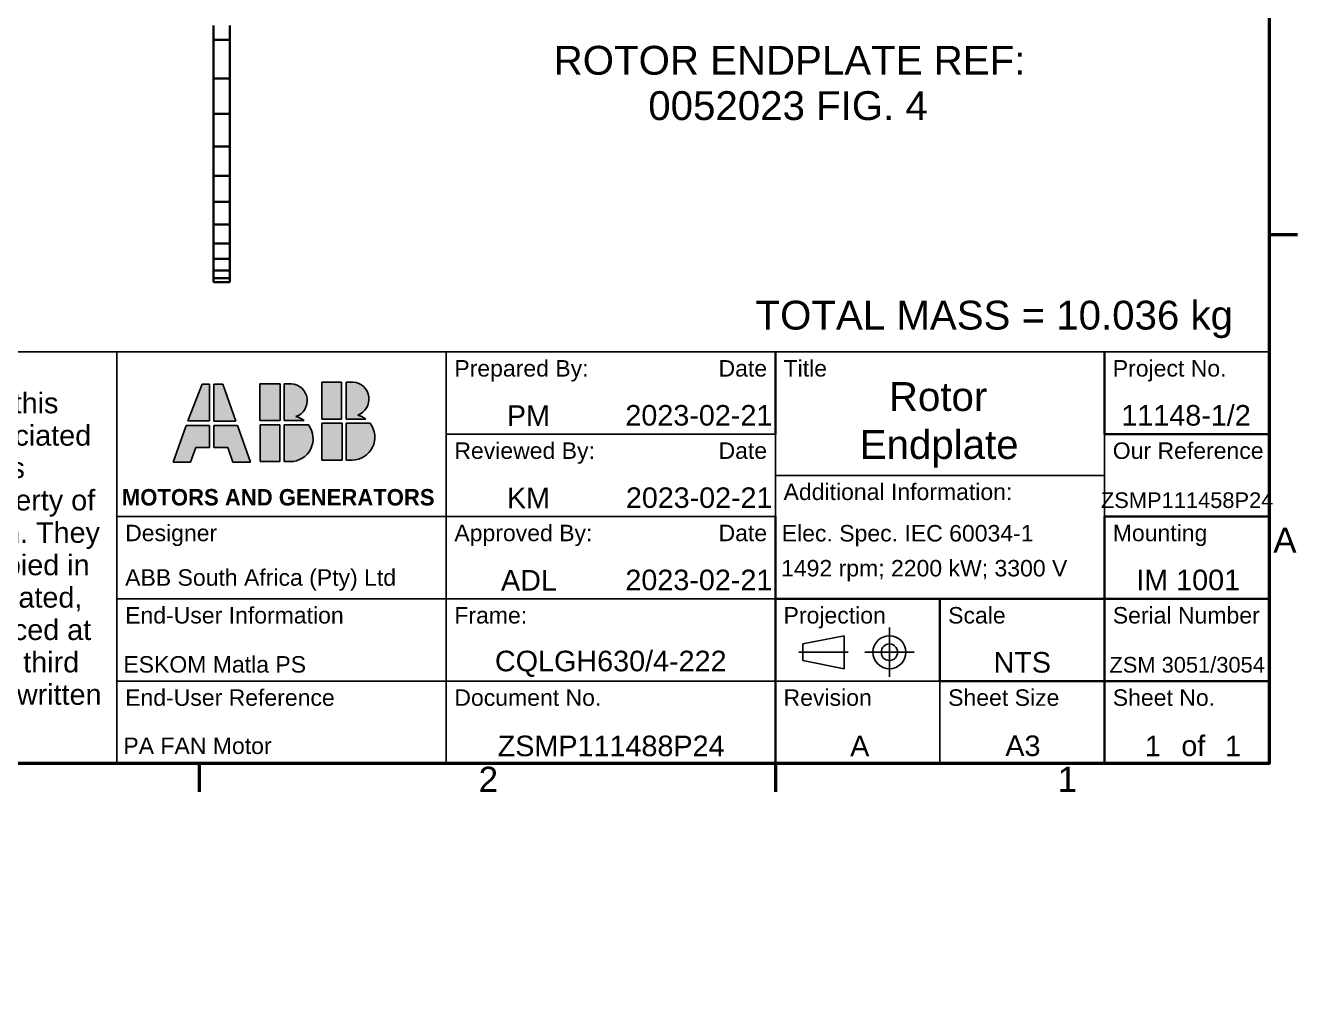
# Model space of a CAD drawing. Header units: millimetres. Extents: x 0 to 1680, y -79 to 1188.
# Drawn here: x 1036 to 1654, y -79 to 399 of the extents above; entities that cross this region are included whole.
import ezdxf

# ---------------------------------------------------------------- set-up
doc = ezdxf.new("R2010")
doc.units = ezdxf.units.MM
doc.header["$LTSCALE"] = 4
for name, color, linetype, lineweight in [('Border_0', 7, 'Continuous', 50), ('Border_2', 7, 'Continuous', 50), ('Dimensions(ISO)', 7, 'Continuous', 25), ('Sketch Geometry(ISO)', 7, 'Continuous', 35), ('Sketch Lines(ISO)', 7, 'Continuous', 25), ('Symbols(ISO)', 7, 'Continuous', 25), ('Visible Edges(ISO)', 7, 'Continuous', 35)]:
    doc.layers.add(name, color=color, linetype=linetype, lineweight=lineweight)
doc.styles.add('Border_1', font='arial.ttf')
doc.styles.add('Current-ISO', font='arial.ttf')
doc.styles.add('Text Style11', font='arial.ttf')
doc.styles.add('Text Style37', font='arial.ttf')
doc.styles.add('Text Style40', font='arial.ttf')
doc.styles.add('Text Style47', font='arial.ttf')
doc.styles.add('Text Style63', font='arial.ttf')
doc.dimstyles.new('DEFAULT-ISO', dxfattribs={"dimscale": 4, "dimtxt": 3.5, "dimasz": 2.5, "dimexe": 3.174999999999999, "dimexo": 2, "dimgap": 0.762, "dimtad": 1, "dimtoh": 1, "dimdec": 1, "dimrnd": 1e-08, "dimzin": 0, "dimtxsty": 'Current-ISO', "dimcen": 0.09, "dimdle": 10, "dimclrd": 7, "dimclre": 7, "dimclrt": 7, "dimadec": 1, "dimazin": 0, "dimtfac": 1, "dimtdec": 1, "dimtofl": 0, "dimtmove": 0, "dimatfit": 3, "dimfxl": 1, "dimtolj": 1, "dimtzin": 0, "dimlwd": 25, "dimlwe": 25, "dimarcsym": 0})

# ---------------------------------------------------------------- blocks, each defined once
blk = doc.blocks.new('Borders Default Border')
at = {"layer": 'Border_0'}
for p, q in [((410, 74.25000190734863), (413.4500122070312, 74.25000190734863)), ((280, 10), (280, 6.549999713897705)), ((350, 10), (350, 6.549999713897705))]:
    blk.add_line(p, q, dxfattribs=at)
at = {"layer": 'Border_0', "flags": 128}
blk.add_lwpolyline([(10, 10), (10, 287.0000076293946), (410, 287.0000076293946), (410, 10), (10, 10)], dxfattribs=at)
at = {"layer": 'Border_2', "char_height": 3.050000071525573, "attachment_point": 7, "style": 'Border_1'}
for s, insert in [('A', (410.4927571639064, 35.59999996423722)), ('2', (313.9448881255547, 6.549999928474425)), ('1', (384.3011290458856, 6.549999928474425))]:
    blk.add_mtext(s, dxfattribs=dict(at, insert=insert))
blk = doc.blocks.new('*D50')
at = {"layer": 'Defpoints', "color": 0, "transparency": 16777216}
for p in [(1393.744283813194, 904.8578947322166), (1370.446165362907, 886.240087825927), (1441.006713910304, 886.240087825927), (1405.72643963661, -79.11544369972987)]:
    blk.add_point(p, dxfattribs=at)
at = {"layer": 'Dimensions(ISO)', "color": 7, "lineweight": 25, "transparency": 16777216}
for p, q in [((1371.199870745871, 931.0658067707626), (1371.097527068047, 908.1432957150203)), ((1449.271900658883, 930.7172333244652), (1371.199870745871, 931.0658067707626)), ((1449.169556981059, 907.794722268723), (1449.271900658883, 930.7172333244652)), ((1370.153989178446, 894.2347506128887), (1369.323248614583, 916.9658663736706)), ((1441.298890094765, 894.2347506128889), (1442.129630658628, 916.965866373671)), ((1371.097527068047, 908.1432957150203), (1449.169556981059, 907.794722268723))]:
    blk.add_line(p, q, dxfattribs=at)
blk.add_arc((1405.72643963661, -79.11544369972987), 984.0462909858898, 88.48922604055363, 91.51077395944687, dxfattribs=at)
at = {"layer": 'Dimensions(ISO)', "color": 7, "transparency": 16777216}
for points in [[(1379.834539963123, 902.9229354644099), (1379.729727030909, 906.2546205276102), (1369.787078307415, 904.2743391993685)], [(1431.723152242302, 906.2546205276104), (1431.618339310088, 902.9229354644101), (1441.665800965795, 904.2743391993688)]]:
    blk.add_solid(points, dxfattribs=at)
at = {"layer": 'Dimensions(ISO)', "color": 7, "lineweight": 25, "transparency": 16777216, "insert": (1374.234231891587, 928.0042286748503), "char_height": 14, "attachment_point": 1, "rotation": 359.7441893769106, "style": 'Current-ISO'}
blk.add_mtext('\\A1;\\fArial|b0|i0;= 4,2°  =', dxfattribs=at)
blk = doc.blocks.new('Title Blocks ac1')
at = {"layer": 'Sketch Lines(ISO)', "true_color": 0xff0000}
for points in [[(139.1529790641725, 125.79102459015), (139.1529790641725, 121.342217311487), (136.4836637277128, 121.3422173114878), (138.2422912375626, 125.79102459015)], [(140.7677659302972, 125.7881807652217), (139.6547284188879, 125.7881807652217), (139.6547284188879, 121.3195486986703), (142.3486257820525, 121.3195486986703)], [(145.2585045506493, 125.8460361962241), (147.7245980239165, 125.8460361962247), (147.7245980239171, 121.3905915870583), (145.2585045506493, 121.3905915870583)], [(155.1784914843776, 126.0534607815982), (152.7920724076591, 126.0534607815976), (152.7920724076591, 121.5659683221322), (155.1784914843782, 121.5659683221322)], [(139.1395177518686, 118.1123053639912), (137.4547171168558, 118.1123053639912), (136.823519957823, 116.3280941563762), (134.7048026142434, 116.3280941563762), (136.2802067352635, 120.7813044552844), (139.1395177518686, 120.7813044552844)], [(142.5277771642785, 120.7813044552844), (139.6653459062635, 120.7813044552844), (139.6653459062635, 118.1123053639912), (141.3532667826862, 118.1123053639912), (141.984463941719, 116.3280941563762), (144.1031812852985, 116.3280941563762)], [(145.2862227177597, 120.8454653175151), (147.6968798568067, 120.8454653175151), (147.6968798568067, 116.3964422973521), (145.2862227177597, 116.3964422973521)], [(152.7732190382706, 121.0546301225592), (155.2621208009185, 121.0546301225585), (155.2621208009191, 116.5739039302605), (152.7732190382707, 116.5739039302598)]]:
    blk.add_hatch(color=1, dxfattribs=at).paths.add_polyline_path(points)
h = blk.add_hatch(color=1, dxfattribs=at)
edge = h.paths.add_edge_path()
edge.add_line((148.21715325745, 121.3851285583679), (148.217153257449, 125.8514992249173))
edge.add_line((148.217153257449, 125.8514992249173), (149.0813319204253, 125.8514992249176))
edge.add_arc((148.9437663171332, 123.7991314717304), 2.056972943315373, -70.24226797461517, 86.1653283561688, ccw=False)
edge.add_arc((148.9437663171331, 119.1678814717307), 2.783617753187947, 52.800417586370486, 75.5343419516953, ccw=False)
edge.add_line((150.6267229870037, 121.3851285583679), (148.21715325745, 121.3851285583679))
h = blk.add_hatch(color=1, dxfattribs=at)
edge = h.paths.add_edge_path()
edge.add_line((156.5854378810982, 126.0507566427584), (155.7357706821281, 126.0507566427584))
edge.add_line((155.7357706821281, 126.0507566427584), (155.735770682129, 121.5686724609699))
edge.add_line((155.735770682129, 121.5686724609699), (158.1240846995046, 121.56867246097))
edge.add_arc((156.447609513429, 119.3492483405749), 2.78144071943275, 52.93387953674675, 75.6593988020124)
edge.add_arc((156.4476095134274, 123.9905321319519), 2.06482970093484, 289.4902434105974, 446.1726335662404)
h = blk.add_hatch(color=1, dxfattribs=at)
edge = h.paths.add_edge_path()
edge.add_line((148.9437663171346, 116.392663625948), (148.2255531648575, 116.3926636259476))
edge.add_line((148.2255531648575, 116.3926636259476), (148.2255531648553, 120.8492439889223))
edge.add_line((148.2255531648553, 120.8492439889223), (151.1516735111369, 120.8492439889223))
edge.add_arc((148.9437663171331, 119.1678814717307), 2.775217845782695, -89.99999999996987, 37.28994864607762, ccw=False)
h = blk.add_hatch(color=1, dxfattribs=at)
edge = h.paths.add_edge_path()
edge.add_line((155.7435873184748, 116.5756242574868), (155.7435873184739, 121.0490846778187))
edge.add_line((155.7435873184739, 121.0490846778187), (158.6393090778934, 121.0490846778179))
edge.add_arc((156.447609513429, 119.3492483405749), 2.773624083087945, -89.99999999998528, 37.79640726071989, ccw=False)
edge.add_line((156.4476095134297, 116.575624257487), (155.7435873184748, 116.5756242574868))
at = {"layer": 'Sketch Geometry(ISO)'}
for p, q in [((207.8853074105807, 119.72604584237), (207.8853074105807, 129.72604584237)), ((247.8853074105807, 119.72604584237), (247.8853074105807, 129.72604584237)), ((207.8853074105807, 109.7260458423699), (207.8853074105807, 99.72604584236993)), ((207.8853074105807, 99.72604584236993), (247.8853074105807, 99.72604584236993)), ((207.8853074105807, 79.72604584236989), (207.8853074105807, 99.72604584236993)), ((227.8853074105807, 99.72604584236993), (227.8853074105807, 89.72604584236989)), ((267.8853074105807, 99.72604584236993), (247.8853074105807, 99.72604584236991)), ((247.8853074105807, 99.72604584236991), (247.8853074105807, 89.72604584236991)), ((247.8853074105807, 99.72604584236993), (247.8853074105807, 79.72604584236989)), ((247.8853074105807, 89.72604584236991), (227.8853074105807, 89.72604584236989)), ((247.8853074105807, 89.72604584236991), (267.8853074105807, 89.72604584236989)), ((247.8853074105807, 89.72604584236991), (267.8853074105807, 89.72604584236989)), ((247.8853074105807, 79.72604584236989), (247.8853074105807, 89.72604584236991)), ((247.8853074105807, 79.72604584236989), (207.8853074105807, 79.72604584236989)), ((267.8853074105807, 79.72604584236987), (247.8853074105807, 79.72604584236989))]:
    blk.add_line(p, q, dxfattribs=at)
at = {"layer": 'Sketch Geometry(ISO)', "linetype": 'Continuous'}
for p, q in [((247.8853074105807, 119.72604584237), (267.8853074105807, 119.72604584237)), ((247.8853074105807, 99.72604584236991), (247.8853074105807, 109.7260458423699)), ((267.8853074105807, 109.7260458423699), (247.8853074105807, 109.7260458423699))]:
    blk.add_line(p, q, dxfattribs=at)
at = {"layer": 'Sketch Lines(ISO)', "linetype": 'Continuous'}
for p, q in [((267.8853074105807, 129.72604584237), (87.88530741058067, 129.7260458423699)), ((127.8853074105807, 99.72604584236993), (127.8853074105807, 129.72604584237)), ((167.8853074105806, 119.72604584237), (167.8853074105806, 129.72604584237)), ((267.8853074105807, 99.72604584236993), (267.8853074105807, 129.72604584237)), ((167.8853074105806, 119.72604584237), (207.8853074105807, 119.72604584237)), ((207.8853074105807, 109.7260458423699), (207.8853074105807, 119.72604584237)), ((247.8853074105807, 109.7260458423699), (247.8853074105807, 119.72604584237)), ((207.8853074105807, 109.7260458423699), (127.8853074105807, 109.7260458423699)), ((127.8853074105807, 99.72604584236993), (267.8853074105807, 99.72604584236993))]:
    blk.add_line(p, q, dxfattribs=at)
at = {"layer": 'Sketch Lines(ISO)'}
for p, q in [((87.88530741058067, 129.7260458423699), (167.8853074105806, 129.72604584237)), ((167.8853074105806, 129.72604584237), (167.8853074105806, 79.72604584236989)), ((136.4836637277128, 121.3422173114878), (138.2422912375626, 125.79102459015)), ((138.2422912375626, 125.79102459015), (139.1529790641725, 125.79102459015)), ((139.1529790641725, 125.79102459015), (139.1529790641725, 121.342217311487)), ((140.7677659302972, 125.7881807652217), (139.6547284188879, 125.7881807652217)), ((139.6547284188879, 125.7881807652217), (139.6547284188879, 121.3195486986703)), ((142.3486257820525, 121.3195486986703), (140.7677659302972, 125.7881807652217)), ((145.2585045506493, 121.3905915870583), (145.2585045506493, 125.8460361962241)), ((145.2585045506493, 125.8460361962241), (147.7245980239165, 125.8460361962247)), ((147.7245980239165, 125.8460361962247), (147.7245980239171, 121.3905915870583)), ((148.21715325745, 121.3851285583679), (148.217153257449, 125.8514992249173)), ((148.217153257449, 125.8514992249173), (149.0813319204253, 125.8514992249176)), ((155.1784914843776, 126.0534607815982), (152.7920724076591, 126.0534607815976)), ((152.7920724076591, 126.0534607815976), (152.7920724076591, 121.5659683221322)), ((155.1784914843782, 121.5659683221322), (155.1784914843776, 126.0534607815982)), ((156.5854378810982, 126.0507566427584), (155.7357706821281, 126.0507566427584)), ((155.7357706821281, 126.0507566427584), (155.735770682129, 121.5686724609699)), ((134.7048026142434, 116.3280941563762), (136.2802067352635, 120.7813044552844)), ((136.2802067352635, 120.7813044552844), (139.1395177518686, 120.7813044552844)), ((139.1529790641725, 121.342217311487), (136.4836637277128, 121.3422173114878)), ((139.1395177518686, 120.7813044552844), (139.1395177518686, 118.1123053639912)), ((139.6547284188879, 121.3195486986703), (142.3486257820525, 121.3195486986703)), ((142.5277771642785, 120.7813044552844), (139.6653459062635, 120.7813044552844)), ((139.6653459062635, 120.7813044552844), (139.6653459062635, 118.1123053639912)), ((144.1031812852985, 116.3280941563762), (142.5277771642785, 120.7813044552844)), ((147.7245980239171, 121.3905915870583), (145.2585045506493, 121.3905915870583)), ((145.2862227177597, 116.3964422973521), (145.2862227177597, 120.8454653175151)), ((145.2862227177597, 120.8454653175151), (147.6968798568067, 120.8454653175151)), ((147.6968798568067, 120.8454653175151), (147.6968798568067, 116.3964422973521)), ((150.6267229870037, 121.3851285583679), (148.21715325745, 121.3851285583679)), ((148.2255531648575, 116.3926636259476), (148.2255531648553, 120.8492439889223)), ((148.2255531648553, 120.8492439889223), (151.1516735111369, 120.8492439889223)), ((152.7732190382707, 116.5739039302598), (152.7732190382706, 121.0546301225592)), ((152.7732190382706, 121.0546301225592), (155.2621208009185, 121.0546301225585)), ((152.7920724076591, 121.5659683221322), (155.1784914843782, 121.5659683221322)), ((155.2621208009185, 121.0546301225585), (155.2621208009191, 116.5739039302605)), ((155.735770682129, 121.5686724609699), (158.1240846995046, 121.56867246097)), ((155.7435873184748, 116.5756242574868), (155.7435873184739, 121.0490846778187)), ((155.7435873184739, 121.0490846778187), (158.6393090778934, 121.0490846778179)), ((167.8853074105806, 119.72604584237), (167.8853074105806, 79.72604584236989)), ((137.4547171168558, 118.1123053639912), (136.823519957823, 116.3280941563762)), ((139.1395177518686, 118.1123053639912), (137.4547171168558, 118.1123053639912)), ((139.6653459062635, 118.1123053639912), (141.3532667826862, 118.1123053639912)), ((141.3532667826862, 118.1123053639912), (141.984463941719, 116.3280941563762)), ((136.823519957823, 116.3280941563762), (134.7048026142434, 116.3280941563762)), ((141.984463941719, 116.3280941563762), (144.1031812852985, 116.3280941563762)), ((147.6968798568067, 116.3964422973521), (145.2862227177597, 116.3964422973521)), ((148.9437663171346, 116.392663625948), (148.2255531648575, 116.3926636259476)), ((155.2621208009191, 116.5739039302605), (152.7732190382707, 116.5739039302598)), ((156.4476095134297, 116.575624257487), (155.7435873184748, 116.5756242574868)), ((207.8853074105807, 114.72604584237), (247.8853074105807, 114.72604584237)), ((127.8853074105807, 99.72604584236993), (167.8853074105806, 99.72604584236993)), ((127.8853074105807, 89.72604584236989), (127.8853074105807, 99.72604584236993)), ((167.8853074105806, 99.72604584236993), (167.8853074105806, 89.72604584236989)), ((267.8853074105807, 89.72604584236989), (267.8853074105807, 99.72604584236993)), ((221.7448132980539, 96.23816027425681), (221.7448132980539, 90.23816027425681)), ((211.2301231611059, 94.23816027425681), (216.2301231611059, 95.23816027425681)), ((216.2301231611059, 95.23816027425681), (216.2301231611059, 91.23816027425681)), ((216.7301231611059, 93.23816027425681), (210.7301231611059, 93.23816027425681)), ((211.2301231611059, 94.23816027425681), (211.2301231611059, 92.23816027425681)), ((224.7448132980539, 93.23816027425681), (218.7448132980539, 93.23816027425681)), ((211.2301231611059, 92.23816027425681), (216.2301231611059, 91.23816027425681)), ((167.8853074105806, 89.72604584236989), (127.8853074105807, 89.72604584236989)), ((127.8853074105807, 89.72604584236989), (167.8853074105806, 89.72604584236989)), ((127.8853074105807, 79.72604584236989), (127.8853074105807, 89.72604584236989)), ((207.8853074105807, 89.72604584236989), (167.8853074105806, 89.72604584236989)), ((167.8853074105806, 89.72604584236989), (167.8853074105806, 79.72604584236989)), ((227.8853074105807, 89.72604584236989), (207.8853074105807, 89.72604584236989)), ((227.8853074105807, 89.72604584236989), (227.8853074105807, 79.72604584236989)), ((267.8853074105807, 89.72604584236989), (267.8853074105807, 79.72604584236987)), ((167.8853074105806, 79.72604584236989), (87.88530741058067, 79.72604584236984)), ((167.8853074105806, 79.72604584236989), (127.8853074105807, 79.72604584236989)), ((167.8853074105806, 79.72604584236989), (207.8853074105807, 79.72604584236989))]:
    blk.add_line(p, q, dxfattribs=at)
for radius in [2, 1]:
    blk.add_circle((221.7448132980539, 93.23816027425681), radius, dxfattribs=at)
for centre, radius, start, end in [((148.9437663171332, 123.7991314717304), 2.056972943315373, 289.7577320253843, 86.16532835616839), ((156.4476095134274, 123.9905321319519), 2.06482970093484, 289.4902434105974, 86.17263356624038), ((148.9437663171331, 119.1678814717307), 2.775217845782695, 270, 37.28994864607738), ((148.9437663171331, 119.1678814717307), 2.783617753187946, 52.80041758637024, 75.53434195169486), ((156.447609513429, 119.3492483405749), 2.773624083087945, 270, 37.79640726071936), ((156.447609513429, 119.3492483405749), 2.781440719432749, 52.93387953674675, 75.65939880201205)]:
    blk.add_arc(centre, radius, start, end, dxfattribs=at)
at = {"layer": 'Sketch Geometry(ISO)', "color": 250, "true_color": 0x3f3f3f, "style": 'Text Style40'}
blk.add_attdef('Document_No_001', (174.1498025557318, 80.606264744035), '', height=2.5, dxfattribs=at)
at = {"layer": 'Sketch Lines(ISO)', "color": 250, "true_color": 0x3f3f3f, "char_height": 2.000000029802322, "attachment_point": 1, "style": 'Current-ISO'}
for s, insert, width in [('\\fArial|b0|i0;{\\H2.0000;Prepared By:}', (168.8853074105807, 128.7260458423699), 17.76521410211177), ('\\fArial|b0|i0;{\\H2.0000;Reviewed By:}', (168.8853074105807, 118.7260458423699), 17.76521410211177), ('\\fArial|b0|i0;{\\H2.0000;Designer}', (128.8853074105807, 108.7260458423699), 17.76521410211177), ('\\fArial|b0|i0;{\\H2.0000;Approved By:}', (168.8853074105807, 108.7260458423699), 17.76521410211177), ('\\fArial|b0|i0;{\\H2.0000;End-User Information}', (128.8853074105807, 98.72604584236996), 29.21535582077919), ('\\fArial|b0|i0;{\\H2.0000;Frame:}', (168.8853074105807, 98.72604584236996), 17.76521410211177), ('\\fArial|b0|i0;{\\H2.0000;End-User Reference}', (128.8853074105807, 88.7260458423699), 26.24899786257519), ('\\fArial|b0|i0;{\\H2.0000;Document No.}', (168.8853074105807, 88.7260458423699), 17.85670757293701)]:
    blk.add_mtext(s, dxfattribs=dict(at, insert=insert, width=width))
at = {"layer": 'Sketch Lines(ISO)', "color": 250, "true_color": 0x3f3f3f, "insert": (108.1572874702602, 82.8806751187628), "char_height": 2.5, "width": 35.71074485778809, "attachment_point": 8, "line_spacing_factor": 0.944221556186676, "style": 'Current-ISO'}
blk.add_mtext('\\fArial|b0|i0;{\\H2.5000;Copyright of this drawing & associated documents\\P}\\fArial|b0|i0;{\\H2.5000;remain the property of ABB Automation. They shall not be copied in whole or duplicated, shown to or placed at the disposal of third persons without written consent.}', dxfattribs=at)
at = {"layer": 'Sketch Lines(ISO)', "color": 250, "true_color": 0x3f3f3f, "insert": (128.4853074105807, 113.0638335937452), "char_height": 2.000000029802322, "attachment_point": 1, "style": 'Current-ISO'}
blk.add_mtext('\\fArial|b1|i0;\\W0.96;{\\H2.0000;MOTORS AND GENERATORS}', dxfattribs=at)
at = {"layer": 'Symbols(ISO)', "color": 250, "true_color": 0x3f3f3f, "style": 'Current-ISO'}
for s, insert, char_height, attachment_point in [('\\fArial|b0|i0;{\\H2.0000;Date}', (206.8853074105807, 128.7260458423699), 2.000000029802322, 3), ('\\fArial|b0|i0;{\\H2.0000;Title}', (208.8853074105807, 128.7260458423699), 2.000000029802322, 1), ('\\fArial|b0|i0;{\\H2.0000;Date}', (206.8853074105807, 118.7260458423699), 2.000000029802322, 3), ('\\fArial|b0|i0;{\\H2.0000;Additional Information:}', (208.8853074105807, 113.72604584237), 2.000000029802322, 1), ('\\fArial|b0|i0;{\\H2.0000;Date}', (206.8853074105807, 108.7260458423699), 2.000000029802322, 3), ('\\fArial|b0|i0;{\\H2.0000;Projection}', (208.8853074105807, 98.72604584236996), 2.000000029802322, 1), ('\\fArial|b0|i0;{\\H2.0000;Scale}', (228.8853074105807, 98.72604584236996), 2.000000029802322, 1), ('\\fArial|b0|i0;{\\H2.4892;of}', (258.6664945672839, 81.85626475131096), 2.489199936389923, 5)]:
    blk.add_mtext(s, dxfattribs=dict(at, insert=insert, char_height=char_height, attachment_point=attachment_point))
at = {"layer": 'Symbols(ISO)', "color": 250, "true_color": 0x3f3f3f, "char_height": 2.000000029802322, "attachment_point": 1, "style": 'Current-ISO'}
for s, insert, width in [('\\fArial|b0|i0;{\\H2.0000;Project No.}', (248.8853074105807, 128.7260458423699), 14.20404643837223), ('\\fArial|b0|i0;{\\H2.0000;Our Reference}', (248.8853074105807, 118.7260458423699), 18.32164645195007), ('\\fArial|b0|i0;{\\H2.0000;Mounting}', (248.8853074105807, 108.7260458423699), 11.59877563710022), ('\\fArial|b0|i0;{\\H2.0000;Serial Number}', (248.8853074105807, 98.72604584236996), 17.91429996904185), ('\\fArial|b0|i0;{\\H2.0000;Revision}', (208.8853074105807, 88.7260458423699), 11.34723169718143), ('\\fArial|b0|i0;{\\H2.0000;Sheet Size}', (228.8853074105807, 88.7260458423699), 13.51219534873962), ('\\fArial|b0|i0;{\\H2.0000;Sheet No.}', (248.8853074105807, 88.7260458423699), 13.15774230334007)]:
    blk.add_mtext(s, dxfattribs=dict(at, insert=insert, width=width))
at = {"layer": 'Symbols(ISO)', "color": 7, "insert": (237.8853074105807, 90.72604584236989), "char_height": 2.5, "attachment_point": 8, "style": 'Current-ISO'}
blk.add_mtext('\\fArial|b0|i0;{\\H2.5000;NTS}', dxfattribs=at)
at = {"layer": 'Symbols(ISO)', "color": 7}
for tag, p, height, style in [('TITLE_001', (221.6815216683872, 122.5507566819904), 3.499999940395355, 'Current-ISO'), ('TITLE_002', (218.1421288021943, 116.7174234276254), 3.499999940395355, 'Current-ISO'), ('Our_reference_001', (247.4463238518876, 110.7584469335571), 1.899999976158142, 'Text Style63'), ('Additional_Information_L1_001', (208.6642978562056, 106.6919393882139), 2.000000029802322, 'Text Style47'), ('Additional_Information_L2_001', (208.5810782091878, 102.4457652413695), 2.000000029802322, 'Text Style47'), ('Designed_By:_001', (128.8853074105807, 101.3140403975284), 2.000000029802322, 'Text Style47'), ('Mounting_001', (251.7333633092874, 100.7686788576249), 2.5, 'Text Style40'), ('End-User_information_001', (128.6642978562055, 90.7601522550821), 2.000000029802322, 'Text Style47'), ('Serial_Number_001', (248.4792706389356, 90.7597429772046), 1.899999976158142, 'Text Style63'), ('End-User_reference_001', (128.6697548822395, 80.87263580869089), 2.000000029802322, 'Text Style47')]:
    blk.add_attdef(tag, p, '', height=height, dxfattribs=dict(at, style=style))
at = {"layer": 'Symbols(ISO)', "color": 250, "true_color": 0x3f3f3f}
for tag, p, height, style in [('Prepared_by_001', (175.2633769723995, 120.72604584237), 2.5, 'Text Style40'), ('Prepared_Date_001', (189.6615692475695, 120.7703841782352), 2.5, 'Text Style40'), ('PROJECT_001', (249.9223128212559, 120.768678857625), 2.5, 'Text Style40'), ('Reviewed_by_001', (175.2701982548403, 110.7260458423699), 2.5, 'Text Style40'), ('Reviewed_Date_001', (189.735976234675, 110.770192635496), 2.489199936389923, 'Text Style37'), ('Approved_by_001', (174.5505529573363, 100.7260458423699), 2.5, 'Text Style40'), ('Approved_Date_001', (189.6615692475695, 100.7703841782351), 2.5, 'Text Style40'), ('Frame_001', (173.8155597161328, 90.92045239193259), 2.5, 'Text Style40'), ('REVISION_NUMBER_001', (216.9775916107057, 80.606264744035), 2.5, 'Text Style40'), ('Sheet_Size_001', (235.8286907546805, 80.623317950137), 2.5, 'Text Style40'), ('Sheet_number_001', (252.7963667149492, 80.60657091512616), 2.489199936389923, 'Text Style11'), ('Number_of_sheets_001', (262.5220678831497, 80.60657091512616), 2.489199936389923, 'Text Style11')]:
    blk.add_attdef(tag, p, '', height=height, dxfattribs=dict(at, style=style))

msp = doc.modelspace()

# ---------------------------------------------------------------- linework, layer by layer
at = {"layer": 'Visible Edges(ISO)'}
for p, q in [((1126.896935231279, 398.6277473701879), (1126.89693523128, 391.5614200300756)), ((1134.89693523128, 391.5614200300756), (1134.896935231279, 398.627747370188)), ((1134.89693523128, 391.5614200300756), (1126.89693523128, 391.5614200300756)), ((1126.896935231284, 379.7837868849204), (1126.896935231288, 391.5614200300757)), ((1134.896935231288, 391.5614200300756), (1134.896935231284, 379.7837868849204)), ((1126.896935231284, 379.7837868849204), (1126.896935231285, 372.9227863942768)), ((1134.896935231285, 372.9227863942768), (1134.896935231284, 379.7837868849204)), ((1134.896935231285, 372.9227863942768), (1126.896935231285, 372.9227863942768)), ((1126.89693523129, 362.2862697106114), (1126.896935231293, 372.9227863942768)), ((1134.896935231292, 372.9227863942768), (1134.89693523129, 362.2862697106114)), ((1126.89693523129, 362.2862697106112), (1126.896935231291, 355.6455939732978)), ((1134.896935231291, 355.6455939732978), (1134.89693523129, 362.2862697106112)), ((1134.896935231291, 355.6455939732978), (1126.896935231291, 355.6455939732978)), ((1126.896935231296, 346.228552672087), (1126.896935231298, 355.6455939732979)), ((1134.896935231298, 355.6455939732978), (1134.896935231296, 346.228552672087)), ((1126.896935231296, 346.228552672087), (1126.896935231297, 339.8220240640773)), ((1134.896935231297, 339.8220240640773), (1134.896935231296, 346.228552672087)), ((1134.896935231297, 339.8220240640773), (1126.896935231297, 339.8220240640773)), ((1126.896935231302, 331.6963106374871), (1126.896935231304, 339.8220240640773)), ((1134.896935231304, 339.8220240640774), (1134.896935231302, 331.6963106374871)), ((1126.896935231302, 331.6963106374871), (1126.896935231303, 325.536502258511)), ((1134.896935231303, 325.536502258511), (1134.896935231302, 331.6963106374871)), ((1134.896935231303, 325.536502258511), (1126.896935231303, 325.536502258511)), ((1126.896935231309, 318.7670794057734), (1126.89693523131, 325.536502258511)), ((1134.89693523131, 325.536502258511), (1134.896935231309, 318.7670794057734)), ((1126.896935231309, 318.7670794057734), (1126.89693523131, 312.8652479963896)), ((1134.89693523131, 312.8652479963896), (1134.896935231309, 318.7670794057734)), ((1134.89693523131, 312.8652479963896), (1126.89693523131, 312.8652479963896)), ((1126.896935231316, 307.5098420196951), (1126.896935231316, 312.8652479963896)), ((1134.896935231316, 312.8652479963896), (1134.896935231316, 307.5098420196951)), ((1126.896935231316, 307.5098420196951), (1126.896935231317, 301.8758679017099)), ((1134.896935231317, 301.8758679017099), (1134.896935231316, 307.5098420196951)), ((1134.896935231317, 301.8758679017099), (1126.896935231317, 301.8758679017099)), ((1126.896935231323, 297.9846607114082), (1126.896935231323, 301.8758679017099)), ((1126.896935231323, 297.9846607114082), (1126.896935231324, 292.6269950720838)), ((1134.896935231323, 301.8758679017099), (1134.896935231323, 297.9846607114082)), ((1134.896935231324, 292.6269950720838), (1134.896935231323, 297.9846607114082)), ((1134.896935231324, 292.6269950720838), (1126.896935231324, 292.6269950720838)), ((1126.89693523133, 290.2423564444803), (1126.89693523133, 292.6269950720838)), ((1134.89693523133, 292.6269950720838), (1134.89693523133, 290.2423564444803)), ((1126.89693523133, 290.2423564444803), (1126.896935231332, 285.167976245794)), ((1134.896935231332, 285.167976245794), (1126.896935231332, 285.167976245794)), ((1126.896935231338, 284.3242377620608), (1126.896935231338, 285.167976245794)), ((1134.896935231332, 285.167976245794), (1134.89693523133, 290.2423564444803)), ((1134.896935231338, 285.167976245794), (1134.896935231338, 284.3242377620608)), ((1126.896935231338, 284.3242377620608), (1126.896935231339, 279.5386085155942)), ((1126.896935231346, 279.5386085155942), (1126.896935231346, 275.7689269939996)), ((1134.896935231339, 279.5386085155942), (1126.896935231339, 279.5386085155942)), ((1134.896935231339, 279.5386085155942), (1134.896935231338, 284.3242377620608)), ((1134.896935231346, 275.7689269939996), (1134.896935231346, 279.5386085155942)), ((1126.896935231353, 275.7689269939996), (1126.896935231354, 273.879044562967)), ((1134.896935231346, 275.7689269939996), (1126.896935231346, 275.7689269939996)), ((1134.896935231354, 273.879044562967), (1126.896935231354, 273.879044562967)), ((1134.896935231354, 273.879044562967), (1134.896935231353, 275.7689269939996))]:
    msp.add_line(p, q, dxfattribs=at)

# ---------------------------------------------------------------- block references
at = {"xscale": 4, "yscale": 4, "zscale": 4}
msp.add_blockref('Borders Default Border', (0, 0), dxfattribs=at)
msp.add_blockref('Title Blocks ac1', (568.4587703576773, -278.9041833694794), dxfattribs=at).add_auto_attribs({'Sheet_Size_001': 'A3', 'TITLE_001': 'Rotor', 'Document_No_001': 'ZSMP111488P24', 'REVISION_NUMBER_001': 'A', 'Sheet_number_001': '1', 'Number_of_sheets_001': '1', 'PROJECT_001': '11148-1/2', 'Prepared_by_001': 'PM', 'Reviewed_by_001': 'KM', 'Approved_by_001': 'ADL', 'Frame_001': 'CQLGH630/4-222', 'Our_reference_001': 'ZSMP111458P24', 'Mounting_001': 'IM 1001', 'Serial_Number_001': 'ZSM 3051/3054', 'Additional_Information_L1_001': 'Elec. Spec. IEC 60034-1', 'Additional_Information_L2_001': '1492 rpm; 2200 kW; 3300 V', 'Designed_By:_001': 'ABB South Africa (Pty) Ltd', 'End-User_reference_001': 'PA FAN Motor', 'End-User_information_001': 'ESKOM Matla PS', 'Prepared_Date_001': '2023-02-21', 'Approved_Date_001': '2023-02-21', 'Reviewed_Date_001': '2023-02-21', 'TITLE_002': 'Endplate'})

# ---------------------------------------------------------------- texts
at = {"layer": 'Symbols(ISO)', "color": 7, "char_height": 13.99999976158142, "attachment_point": 7, "style": 'Current-ISO'}
for s, insert in [('ROTOR ENDPLATE REF:', (1292.266629279257, 374.504765653301)), ('0052023 FIG. 4', (1338.237500715939, 352.4729315277822))]:
    msp.add_mtext(s, dxfattribs=dict(at, insert=insert))
at = {"layer": 'Symbols(ISO)', "color": 7, "insert": (1390.359900379793, 264.84490056663), "char_height": 13.99999976158142, "width": 232.0884132385254, "attachment_point": 1, "style": 'Current-ISO'}
msp.add_mtext('\\fArial|b0|i0;TOTAL MASS = 10.036 kg', dxfattribs=at)

# ---------------------------------------------------------------- dimensions: what is measured, and where the dimension line sits
at = {"layer": 'Dimensions(ISO)', "color": 7, "lineweight": 25}
dim = msp.add_angular_dim_3p(base=(1393.744283813194, 904.8578947322166), center=(1405.72643963661, -79.11544369972987), p1=(1441.006713910303, 886.2400878259268), p2=(1370.446165362907, 886.2400878259268), text='\\fArial|b0|i0;= <>  =', dimstyle='DEFAULT-ISO', override={"dimgap": -0.762, "dimtoh": 0, "dimadec": 1, "dimtol": 0, "dimlim": 0, "dimtp": 0, "dimtm": 0, "dimtdec": 1}, dxfattribs=at)
dim.commit()
dim.dimension.update_dxf_attribs({"geometry": '*D50', "text_midpoint": (1410.119933549455, 904.9210393710575), "dimtype": 165})

doc.saveas('drawing.dxf')
